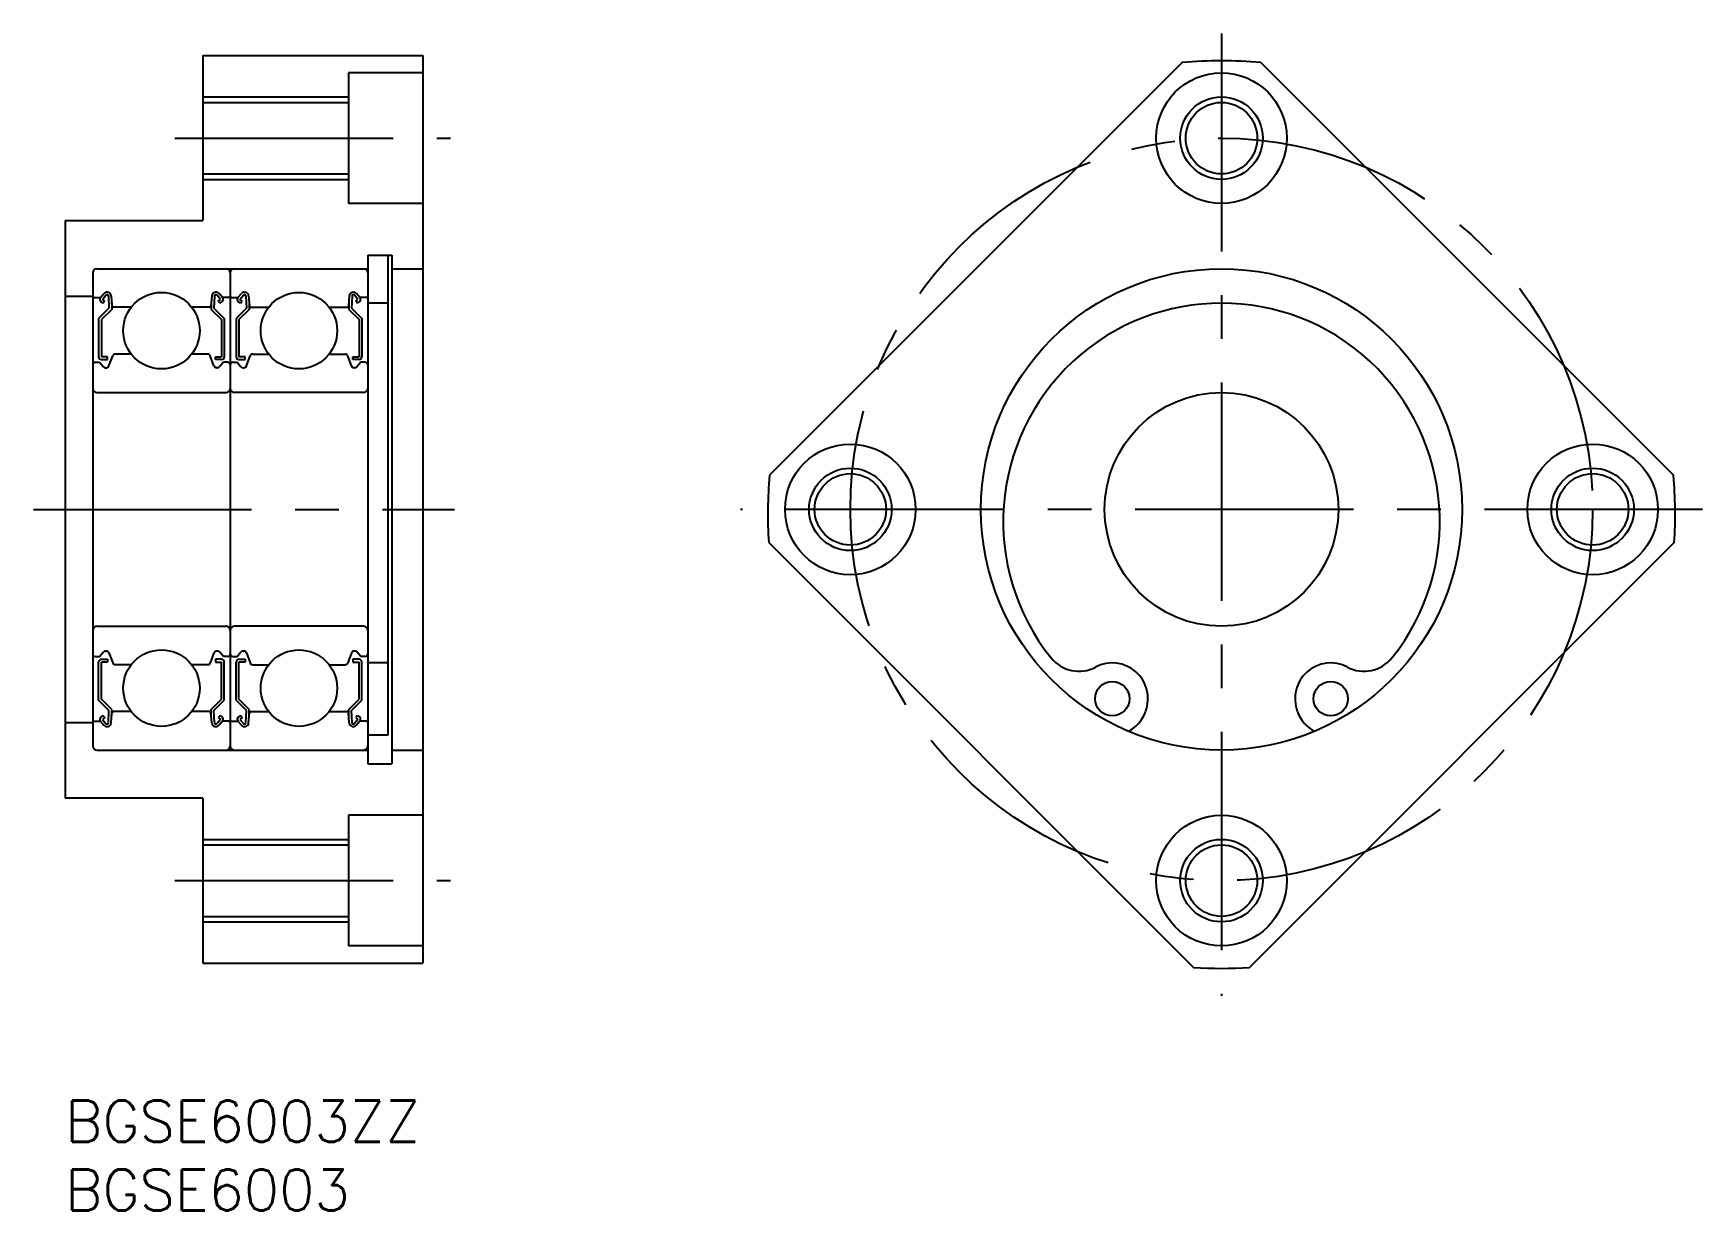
# Model space of a CAD drawing. Extents: x -2 to 119, y -8 to 78.
import ezdxf

# ---------------------------------------------------------------- set-up
doc = ezdxf.new("R2010")
doc.units = 0
doc.header["$LTSCALE"] = 0.5
doc.linetypes.add('CENTER', pattern=[50.8, 31.75, -6.35, 6.35, -6.35])
for name, color, linetype in [('MSM_CENTER', 1, 'CENTER'), ('MSM_CONTINUOUS', 7, 'CONTINUOUS'), ('MSM_NARROW', 5, 'CONTINUOUS'), ('MSM_PART_NUMBER', 7, 'CONTINUOUS')]:
    doc.layers.add(name, color=color, linetype=linetype)
doc.styles.get("Standard").update_dxf_attribs({"font": 'txt.shx', "height": 3, "bigfont": 'bigfont.shx'})

# ---------------------------------------------------------------- blocks, each defined once
blk = doc.blocks.new('*U10')
at = {"layer": 'MSM_PART_NUMBER'}
blk.add_text('BGSE6003ZZ', height=3, dxfattribs=at).set_placement((0, -3))
blk = doc.blocks.new('*U11')
at = {"layer": 'MSM_PART_NUMBER'}
blk.add_text('BGSE6003', height=3, dxfattribs=at).set_placement((0, -8))

msp = doc.modelspace()

# ---------------------------------------------------------------- linework, layer by layer
at = {"layer": 'MSM_CENTER'}
for p, q in [((84.11, 77.62), (84.11, 7.62)), ((7.97, 70), (28.03, 70)), ((-2.32, 43), (28.32, 43)), ((119.11, 43), (49.11, 43)), ((7.97, 16), (28.03, 16))]:
    msp.add_line(p, q, dxfattribs=at)
msp.add_circle((84.11, 43), 27, dxfattribs=at)
at = {"layer": 'MSM_CONTINUOUS'}
for p, q in [((10, 76), (26, 76)), ((10, 76), (10, 64)), ((26, 76), (26, 10)), ((81.25, 75.5), (51.23, 45.48)), ((86.97, 75.5), (116.99, 45.48)), ((20.6, 74.75), (20.6, 65.25)), ((26, 74.75), (20.6, 74.75)), ((10, 72.6), (20.6, 72.6)), ((10, 67.4), (20.6, 67.4)), ((26, 65.25), (20.6, 65.25)), ((0, 64), (0, 22)), ((0, 64), (10, 64)), ((22, 61.5), (22, 24.5)), ((22, 61.5), (23.75, 61.5)), ((23.5, 26.59, 0.5), (23.5, 61.5, 0.5)), ((23.75, 61.5), (23.75, 24.5)), ((2, 60.2), (2, 25.8)), ((2.3, 60.5), (22, 60.5)), ((12, 60.2), (12, 25.8)), ((23.75, 60.5), (26, 60.5)), ((0, 58.5), (2, 58.5)), ((2.1, 58.4), (2.56, 58.4)), ((2.56, 58.4), (2.81, 58.7)), ((2.71, 58.27), (2.96, 58.57)), ((3.14, 58.51), (3.18, 57.63)), ((3.34, 58.53), (3.4, 57.79)), ((10.66, 58.53), (10.6, 57.79)), ((10.86, 58.51), (10.82, 57.63)), ((11.29, 58.27), (11.04, 58.57)), ((11.44, 58.4), (11.19, 58.7)), ((11.9, 58.4), (11.44, 58.4)), ((12.1, 58.4), (12.56, 58.4)), ((12.56, 58.4), (12.81, 58.7)), ((12.71, 58.27), (12.96, 58.57)), ((13.14, 58.51), (13.18, 57.63)), ((13.34, 58.53), (13.4, 57.79)), ((20.66, 58.53), (20.6, 57.79)), ((20.86, 58.51), (20.82, 57.63)), ((21.29, 58.27), (21.04, 58.57)), ((21.44, 58.4), (21.19, 58.7)), ((21.9, 58.4), (21.44, 58.4)), ((3.18, 57.63), (2.43, 56.88)), ((2.74, 57.99), (2.58, 58.12)), ((3.38, 57.55), (2.63, 56.8)), ((2.87, 58.14), (2.71, 58.27)), ((2.74, 57.99), (2.87, 58.14)), ((3.38, 58.02), (3.38, 57.55)), ((4.8, 57.7), (3.5, 57.7)), ((10.5, 57.7), (9.2, 57.7)), ((10.62, 58.02), (10.62, 57.55)), ((10.62, 57.55), (11.37, 56.8)), ((10.82, 57.63), (11.57, 56.88)), ((11.13, 58.14), (11.29, 58.27)), ((11.26, 57.99), (11.13, 58.14)), ((11.26, 57.99), (11.42, 58.12)), ((13.18, 57.63), (12.43, 56.88)), ((12.74, 57.99), (12.58, 58.12)), ((13.38, 57.55), (12.63, 56.8)), ((12.87, 58.14), (12.71, 58.27)), ((12.74, 57.99), (12.87, 58.14)), ((13.38, 58.02), (13.38, 57.55)), ((13.5, 57.7), (14.8, 57.7)), ((19.2, 57.7), (20.5, 57.7)), ((20.62, 58.02), (20.62, 57.55)), ((20.62, 57.55), (21.37, 56.8)), ((20.82, 57.63), (21.57, 56.88)), ((21.13, 58.14), (21.29, 58.27)), ((21.26, 57.99), (21.13, 58.14)), ((21.26, 57.99), (21.42, 58.12)), ((23.5, 58, 0.5), (22, 58, 0.5)), ((2.43, 56.88), (2.43, 54.1)), ((2.63, 56.8), (2.63, 54.1)), ((11.37, 56.8), (11.37, 54.1)), ((11.57, 56.88), (11.57, 54.1)), ((12.43, 56.88), (12.43, 54.1)), ((12.63, 56.8), (12.63, 54.1)), ((21.37, 56.8), (21.37, 54.1)), ((21.57, 56.88), (21.57, 54.1)), ((2.2, 53.7), (2.5, 53.7)), ((2.5, 53.7), (2.78, 53.37)), ((3.08, 54.1), (2.63, 54.1)), ((2.63, 53.9), (3.08, 53.9)), ((3.08, 53.9), (3.08, 54.1)), ((3.18, 53.43), (3.45, 54.17)), ((4.8, 54.3), (3.64, 54.3)), ((10.36, 54.3), (9.2, 54.3)), ((10.82, 53.43), (10.55, 54.17)), ((10.92, 53.9), (10.92, 54.1)), ((10.92, 54.1), (11.37, 54.1)), ((11.37, 53.9), (10.92, 53.9)), ((11.5, 53.7), (11.22, 53.37)), ((11.8, 53.7), (11.5, 53.7)), ((12.2, 53.7), (12.5, 53.7)), ((12.5, 53.7), (12.78, 53.37)), ((13.08, 54.1), (12.63, 54.1)), ((12.63, 53.9), (13.08, 53.9)), ((13.08, 53.9), (13.08, 54.1)), ((13.18, 53.43), (13.45, 54.17)), ((13.64, 54.3), (14.8, 54.3)), ((19.2, 54.3), (20.36, 54.3)), ((20.82, 53.43), (20.55, 54.17)), ((20.92, 54.1), (21.37, 54.1)), ((20.92, 53.9), (20.92, 54.1)), ((21.37, 53.9), (20.92, 53.9)), ((21.5, 53.7), (21.22, 53.37)), ((21.8, 53.7), (21.5, 53.7)), ((2.93, 53.3), (2.99, 53.3)), ((11.07, 53.3), (11.01, 53.3)), ((12.93, 53.3), (12.99, 53.3)), ((21.07, 53.3), (21.01, 53.3)), ((2.3, 51.5), (11.7, 51.5)), ((21.7, 51.5), (12.3, 51.5)), ((51.17, 40.58), (82.07, 9.68)), ((117.05, 40.58), (86.15, 9.68)), ((2.3, 34.5), (11.7, 34.5)), ((21.7, 34.5), (12.3, 34.5)), ((2.2, 32.3), (2.5, 32.3)), ((2.43, 29.12), (2.43, 31.9)), ((2.5, 32.3), (2.78, 32.63)), ((2.63, 32.1), (3.08, 32.1)), ((2.63, 29.2), (2.63, 31.9)), ((3.08, 31.9), (2.63, 31.9)), ((2.93, 32.7), (2.99, 32.7)), ((3.08, 32.1), (3.08, 31.9)), ((3.18, 32.57), (3.45, 31.83)), ((4.8, 31.7), (3.64, 31.7)), ((10.36, 31.7), (9.2, 31.7)), ((10.82, 32.57), (10.55, 31.83)), ((10.92, 32.1), (10.92, 31.9)), ((11.37, 32.1), (10.92, 32.1)), ((10.92, 31.9), (11.37, 31.9)), ((11.07, 32.7), (11.01, 32.7)), ((11.5, 32.3), (11.22, 32.63)), ((11.37, 29.2), (11.37, 31.9)), ((11.8, 32.3), (11.5, 32.3)), ((11.57, 29.12), (11.57, 31.9)), ((12.2, 32.3), (12.5, 32.3)), ((12.43, 29.12), (12.43, 31.9)), ((12.5, 32.3), (12.78, 32.63)), ((12.63, 32.1), (13.08, 32.1)), ((12.63, 29.2), (12.63, 31.9)), ((13.08, 31.9), (12.63, 31.9)), ((12.93, 32.7), (12.99, 32.7)), ((13.08, 32.1), (13.08, 31.9)), ((13.18, 32.57), (13.45, 31.83)), ((13.64, 31.7), (14.8, 31.7)), ((19.2, 31.7), (20.36, 31.7)), ((20.82, 32.57), (20.55, 31.83)), ((21.37, 32.1), (20.92, 32.1)), ((20.92, 32.1), (20.92, 31.9)), ((20.92, 31.9), (21.37, 31.9)), ((21.07, 32.7), (21.01, 32.7)), ((21.5, 32.3), (21.22, 32.63)), ((21.37, 29.2), (21.37, 31.9)), ((21.8, 32.3), (21.5, 32.3)), ((21.57, 29.12), (21.57, 31.9)), ((23.5, 31.83, 0.5), (22, 31.83, 0.5)), ((3.38, 28.45), (2.63, 29.2)), ((10.62, 28.45), (11.37, 29.2)), ((13.38, 28.45), (12.63, 29.2)), ((20.62, 28.45), (21.37, 29.2)), ((3.18, 28.37), (2.43, 29.12)), ((2.74, 28.01), (2.58, 27.88)), ((2.74, 28.01), (2.87, 27.86)), ((3.14, 27.49), (3.18, 28.37)), ((3.34, 27.47), (3.4, 28.21)), ((3.38, 27.98), (3.38, 28.45)), ((4.8, 28.3), (3.5, 28.3)), ((10.5, 28.3), (9.2, 28.3)), ((10.66, 27.47), (10.6, 28.21)), ((10.62, 27.98), (10.62, 28.45)), ((10.82, 28.37), (11.57, 29.12)), ((10.86, 27.49), (10.82, 28.37)), ((11.26, 28.01), (11.13, 27.86)), ((11.26, 28.01), (11.42, 27.88)), ((13.18, 28.37), (12.43, 29.12)), ((12.74, 28.01), (12.58, 27.88)), ((12.74, 28.01), (12.87, 27.86)), ((13.14, 27.49), (13.18, 28.37)), ((13.34, 27.47), (13.4, 28.21)), ((13.38, 27.98), (13.38, 28.45)), ((13.5, 28.3), (14.8, 28.3)), ((19.2, 28.3), (20.5, 28.3)), ((20.66, 27.47), (20.6, 28.21)), ((20.62, 27.98), (20.62, 28.45)), ((20.82, 28.37), (21.57, 29.12)), ((20.86, 27.49), (20.82, 28.37)), ((21.26, 28.01), (21.13, 27.86)), ((21.26, 28.01), (21.42, 27.88)), ((78.55, 28.21), (78.59, 28.32)), ((89.63, 28.32), (89.67, 28.21)), ((0, 27.5), (2, 27.5)), ((2.1, 27.6), (2.56, 27.6)), ((2.56, 27.6), (2.81, 27.3)), ((2.87, 27.86), (2.71, 27.73)), ((2.71, 27.73), (2.96, 27.43)), ((11.29, 27.73), (11.04, 27.43)), ((11.13, 27.86), (11.29, 27.73)), ((11.44, 27.6), (11.19, 27.3)), ((11.9, 27.6), (11.44, 27.6)), ((12.1, 27.6), (12.56, 27.6)), ((12.56, 27.6), (12.81, 27.3)), ((12.87, 27.86), (12.71, 27.73)), ((12.71, 27.73), (12.96, 27.43)), ((21.29, 27.73), (21.04, 27.43)), ((21.13, 27.86), (21.29, 27.73)), ((21.44, 27.6), (21.19, 27.3)), ((21.9, 27.6), (21.44, 27.6)), ((2.3, 25.5), (22, 25.5)), ((23.5, 26.59, 0.5), (22, 26.59, 0.5)), ((23.75, 25.5), (26, 25.5)), ((22, 24.5), (23.75, 24.5)), ((10, 22), (0, 22)), ((10, 22), (10, 10)), ((26, 20.75), (20.6, 20.75)), ((20.6, 20.75), (20.6, 11.25)), ((10, 18.6), (20.6, 18.6)), ((10, 13.4), (20.6, 13.4)), ((26, 11.25), (20.6, 11.25)), ((10, 10), (26, 10))]:
    msp.add_line(p, q, dxfattribs=at)
for centre, radius in [((84.11, 70), 4.75), ((84.11, 70), 2.6), ((84.11, 43), 17.5), ((7, 56), 2.78), ((17, 56), 2.78), ((84.11, 43), 8.5), ((57.11, 43), 4.75), ((111.11, 43), 4.75), ((57.11, 43), 2.6), ((111.11, 43), 2.6), ((7, 30), 2.78), ((17, 30), 2.78), ((76.16, 29.23), 1.25), ((92.06, 29.23), 1.25), ((84.11, 16), 4.75), ((84.11, 16), 2.6)]:
    msp.add_circle(centre, radius, dxfattribs=at)
for centre, radius, start, end in [((84.11, 42.62), 33, 85.0285, 94.9715), ((2.3, 60.2), 0.3, 90, 180), ((11.7, 60.2), 0.3, 0, 90), ((12.3, 60.2), 0.3, 90, 180), ((21.7, 60.2), 0.3, 0, 90), ((2.1, 58.5), 0.1, 180, 270), ((2.71, 58.27), 0.2, 140.0031, 230.0823), ((3.04, 58.5), 0.3, 4.9968, 140.0031), ((3.04, 58.51), 0.1, 2.8198, 140.0012), ((10.96, 58.5), 0.3, 39.9969, 175.0032), ((10.96, 58.51), 0.1, 39.9988, 177.1802), ((11.29, 58.27), 0.2, 309.9177, 39.9969), ((11.9, 58.5), 0.1, 270, 0), ((12.1, 58.5), 0.1, 180, 270), ((12.71, 58.27), 0.2, 140.0031, 230.0823), ((13.04, 58.5), 0.3, 4.9968, 140.0031), ((13.04, 58.51), 0.1, 2.8198, 140.0012), ((20.96, 58.5), 0.3, 39.9969, 175.0032), ((20.96, 58.51), 0.1, 39.9988, 177.1802), ((21.29, 58.27), 0.2, 309.9177, 39.9969), ((21.9, 58.5), 0.1, 270, 0), ((3.5, 57.8), 0.1, 184.9968, 270), ((10.5, 57.8), 0.1, 270, 355.0032), ((13.5, 57.8), 0.1, 184.9968, 270), ((20.5, 57.8), 0.1, 270, 355.0032), ((84.11, 42.12), 15.88, 321.3506, 218.6494), ((2.2, 53.5), 0.2, 90, 180), ((2.63, 54.1), 0.2, 180, 270), ((2.99, 53.5), 0.2, 270, 339.9921), ((3.64, 54.1), 0.2, 90, 159.9921), ((10.36, 54.1), 0.2, 20.0079, 90), ((11.01, 53.5), 0.2, 200.0079, 270), ((11.37, 54.1), 0.2, 270, 0), ((11.8, 53.5), 0.2, 0, 90), ((12.2, 53.5), 0.2, 90, 180), ((12.63, 54.1), 0.2, 180, 270), ((12.99, 53.5), 0.2, 270, 339.9921), ((13.64, 54.1), 0.2, 90, 159.9921), ((20.36, 54.1), 0.2, 20.0079, 90), ((21.01, 53.5), 0.2, 200.0079, 270), ((21.37, 54.1), 0.2, 270, 0), ((21.8, 53.5), 0.2, 0, 90), ((2.93, 53.5), 0.2, 219.9947, 270), ((11.07, 53.5), 0.2, 270, 320.0053), ((12.93, 53.5), 0.2, 219.9947, 270), ((21.07, 53.5), 0.2, 270, 320.0053), ((2.3, 51.8), 0.3, 180, 270), ((11.7, 51.8), 0.3, 270, 0), ((12.3, 51.8), 0.3, 180, 270), ((21.7, 51.8), 0.3, 270, 0), ((84.11, 42.62), 33, 175.0285, 183.5408), ((84.11, 42.62), 33, 356.4592, 4.9715), ((2.3, 34.2), 0.3, 90, 180), ((11.7, 34.2), 0.3, 0, 90), ((12.3, 34.2), 0.3, 90, 180), ((21.7, 34.2), 0.3, 0, 90), ((2.2, 32.5), 0.2, 180, 270), ((2.63, 31.9), 0.2, 90, 180), ((2.93, 32.5), 0.2, 90, 140.0053), ((2.99, 32.5), 0.2, 20.0079, 90), ((3.64, 31.9), 0.2, 200.0079, 270), ((10.36, 31.9), 0.2, 270, 339.9921), ((11.01, 32.5), 0.2, 90, 159.9921), ((11.07, 32.5), 0.2, 39.9947, 90), ((11.37, 31.9), 0.2, 0, 90), ((11.8, 32.5), 0.2, 270, 0), ((12.2, 32.5), 0.2, 180, 270), ((12.63, 31.9), 0.2, 90, 180), ((12.93, 32.5), 0.2, 90, 140.0053), ((12.99, 32.5), 0.2, 20.0079, 90), ((13.64, 31.9), 0.2, 200.0079, 270), ((20.36, 31.9), 0.2, 270, 339.9921), ((21.01, 32.5), 0.2, 90, 159.9921), ((21.07, 32.5), 0.2, 39.9947, 90), ((21.37, 31.9), 0.2, 0, 90), ((21.8, 32.5), 0.2, 270, 0), ((73.74, 33.83), 2.6, 218.6494, 297.7045), ((76.16, 29.23), 2.6, 339.4114, 117.7045), ((92.06, 29.23), 2.6, 62.2955, 200.5886), ((94.48, 33.83), 2.6, 242.2955, 321.3506), ((3.5, 28.2), 0.1, 90, 175.0032), ((10.5, 28.2), 0.1, 4.9968, 90), ((13.5, 28.2), 0.1, 90, 175.0032), ((20.5, 28.2), 0.1, 4.9968, 90), ((76.21, 29.09), 2.5, 297.0551, 339.4114), ((92.01, 29.09), 2.5, 200.5886, 242.9449), ((2.1, 27.5), 0.1, 90, 180), ((2.71, 27.73), 0.2, 129.9177, 219.9969), ((3.04, 27.5), 0.3, 219.9969, 355.0032), ((3.04, 27.49), 0.1, 219.9988, 357.1802), ((10.96, 27.5), 0.3, 184.9968, 320.0031), ((10.96, 27.49), 0.1, 182.8198, 320.0012), ((11.29, 27.73), 0.2, 320.0031, 50.0823), ((11.9, 27.5), 0.1, 0, 90), ((12.1, 27.5), 0.1, 90, 180), ((12.71, 27.73), 0.2, 129.9177, 219.9969), ((13.04, 27.5), 0.3, 219.9969, 355.0032), ((13.04, 27.49), 0.1, 219.9988, 357.1802), ((20.96, 27.5), 0.3, 184.9968, 320.0031), ((20.96, 27.49), 0.1, 182.8198, 320.0012), ((21.29, 27.73), 0.2, 320.0031, 50.0823), ((21.9, 27.5), 0.1, 0, 90), ((2.3, 25.8), 0.3, 180, 270), ((11.7, 25.8), 0.3, 270, 0), ((12.3, 25.8), 0.3, 180, 270), ((21.7, 25.8), 0.3, 270, 0), ((84.11, 42.62), 33, 266.4592, 273.5408)]:
    msp.add_arc(centre, radius, start, end, dxfattribs=at)
at = {"layer": 'MSM_NARROW', "color": 5}
for p, q in [((10, 73), (20.6, 73)), ((10, 67), (20.6, 67)), ((10, 19), (20.6, 19)), ((10, 13), (20.6, 13))]:
    msp.add_line(p, q, dxfattribs=at)
for centre in [(84.11, 70), (57.11, 43), (111.11, 43), (84.11, 16)]:
    msp.add_circle(centre, 3, dxfattribs=at)

# ---------------------------------------------------------------- block references
at = {"layer": 'MSM_CONTINUOUS'}
for name in ['*U10', '*U11']:
    msp.add_blockref(name, (0, 0), dxfattribs=at)

doc.saveas('drawing.dxf')
